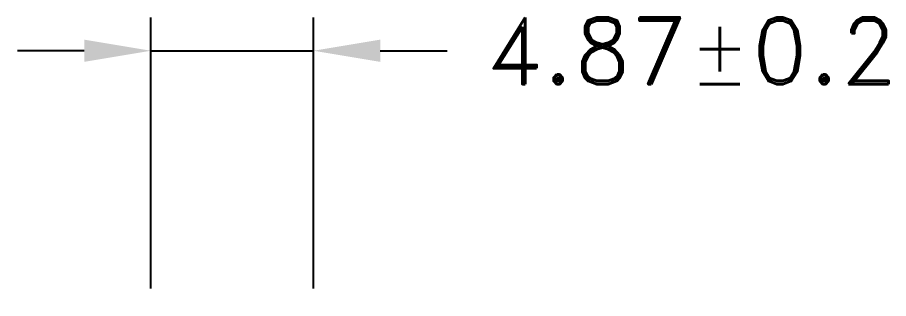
# Model space of a CAD drawing. Header units: millimetres. Extents: x 427 to 2444, y 137 to 817.
# Drawn here: x 1839.13 to 1865.23, y 808.69 to 817.12 of the extents above; entities that cross this region are included whole.
import ezdxf

# ---------------------------------------------------------------- set-up
doc = ezdxf.new("R2010")
doc.units = ezdxf.units.MM
doc.layers.add('DIM', color=4, linetype='Continuous')
doc.styles.add('宋体', font='')
doc.styles.add('标注', font='romand.shx')
doc.styles.get('宋体').set_extended_font_data('宋体')
doc.dimstyles.new('ISO-25$0', dxfattribs={"dimtxt": 2, "dimasz": 2, "dimexe": 1, "dimexo": 0.3, "dimgap": 0.6, "dimtad": 0, "dimzin": 1, "dimdsep": 46, "dimtxsty": '标注', "dimcen": 0, "dimclrd": 3, "dimclre": 3, "dimclrt": 3, "dimadec": 0, "dimazin": 0, "dimtfac": 1, "dimtmove": 0, "dimatfit": 3, "dimfxl": 1, "dimtolj": 1, "dimarcsym": 0})

# ---------------------------------------------------------------- blocks, each defined once
blk = doc.blocks.new('*D171')
at = {"color": 3, "lineweight": -2}
for p, q in [((1843.129, 808.986), (1843.129, 817.118)), ((1847.998, 808.986), (1847.998, 817.118)), ((1841.129, 816.118), (1839.129, 816.118)), ((1843.129, 816.118), (1847.998, 816.118)), ((1849.998, 816.118), (1851.998, 816.118))]:
    blk.add_line(p, q, dxfattribs=at)
at = {"color": 3}
for points in [[(1841.129, 816.451), (1841.129, 815.784), (1843.129, 816.118)], [(1849.998, 816.451), (1849.998, 815.784), (1847.998, 816.118)]]:
    blk.add_solid(points, dxfattribs=at)
at = {"layer": 'Defpoints', "color": 0}
for p in [(1847.998, 816.118), (1843.129, 808.686), (1847.998, 808.686)]:
    blk.add_point(p, dxfattribs=at)
at = {"layer": 'Defpoints', "color": 0, "linetype": 'ByBlock'}
for p in [(1259.108, 252.079), (1259.408, 252.079), (1259.408, 248.68)]:
    blk.add_point(p, dxfattribs=at)
at = {"layer": 'DIM', "color": 3, "lineweight": -2}
for p, q in [((1259.108, 251.779), (1259.108, 247.68)), ((1259.408, 251.779), (1259.408, 247.68)), ((1257.908, 248.68), (1256.708, 248.68)), ((1259.108, 248.68), (1259.408, 248.68)), ((1260.608, 248.68), (1261.808, 248.68))]:
    blk.add_line(p, q, dxfattribs=at)
at = {"layer": 'DIM', "color": 3, "linetype": 'ByBlock'}
for points in [[(1257.908, 248.88), (1257.908, 248.48), (1259.108, 248.68)], [(1260.608, 248.88), (1260.608, 248.48), (1259.408, 248.68)]]:
    blk.add_solid(points, dxfattribs=at)
at = {"color": 3, "insert": (1859.312, 816.118), "char_height": 2, "attachment_point": 5, "style": '标注'}
blk.add_mtext('\\A1;4.87±0.2', dxfattribs=at)
at = {"layer": 'DIM', "color": 3, "linetype": 'ByBlock', "insert": (1270.174, 248.68), "char_height": 2, "attachment_point": 5, "style": '宋体'}
blk.add_mtext('\\A1;W0.30%%P0.05', dxfattribs=at)
blk = doc.blocks.new('44211')
at = {"layer": 'DIM', "color": 2, "linetype": 'ByBlock'}
dim = blk.add_linear_dim(base=(1259.408, 248.68), p1=(1259.108, 252.079), p2=(1259.408, 252.079), text='W<>%%P0.05', dimstyle='ISO-25$0', override={"dimtxt": 2, "dimasz": 1.2, "dimtxsty": '宋体', "dimclrd": 3, "dimclre": 3, "dimclrt": 3, "dimfxl": 0.5}, dxfattribs=at)
dim.commit()
dim.dimension.update_dxf_attribs({"geometry": '*D171', "text_midpoint": (1270.174, 248.68)})

msp = doc.modelspace()

# ---------------------------------------------------------------- block references
msp.add_blockref('44211', (0, 0))

doc.saveas('drawing.dxf')
